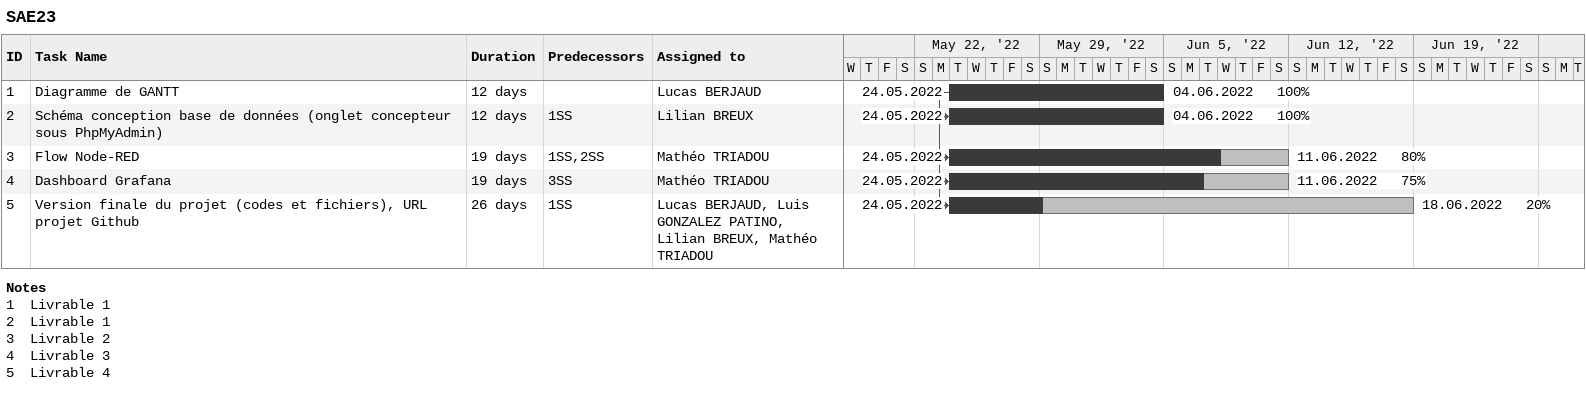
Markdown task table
SAE23

| ID | Task | Duration | Start | Finish | Predecessors | Resources | % complete |
|---|---|---|---|---|---|---|---|
| 1 | Diagramme de GANTT | 12d | 2022-05-24 | 2022-06-04 |  | Lucas BERJAUD | 100 |
| 2 | Schéma conception base de données (onglet concepteur sous PhpMyAdmin) | 12d | 2022-05-24 | 2022-06-04 | 1SS | Lilian BREUX | 100 |
| 3 | Flow Node-RED | 19d | 2022-05-24 | 2022-06-11 | 1SS, 2SS | Mathéo TRIADOU | 80 |
| 4 | Dashboard Grafana | 19d | 2022-05-24 | 2022-06-11 | 3SS | Mathéo TRIADOU | 75 |
| 5 | Version finale du projet (codes et fichiers), URL projet Github | 26d | 2022-05-24 | 2022-06-18 | 1SS | Lucas BERJAUD, Luis GONZALEZ PATINO, Lilian BREUX, Mathéo TRIADOU | 20 |

Notes
- 1: Livrable 1
- 2: Livrable 1
- 3: Livrable 2
- 4: Livrable 3
- 5: Livrable 4
